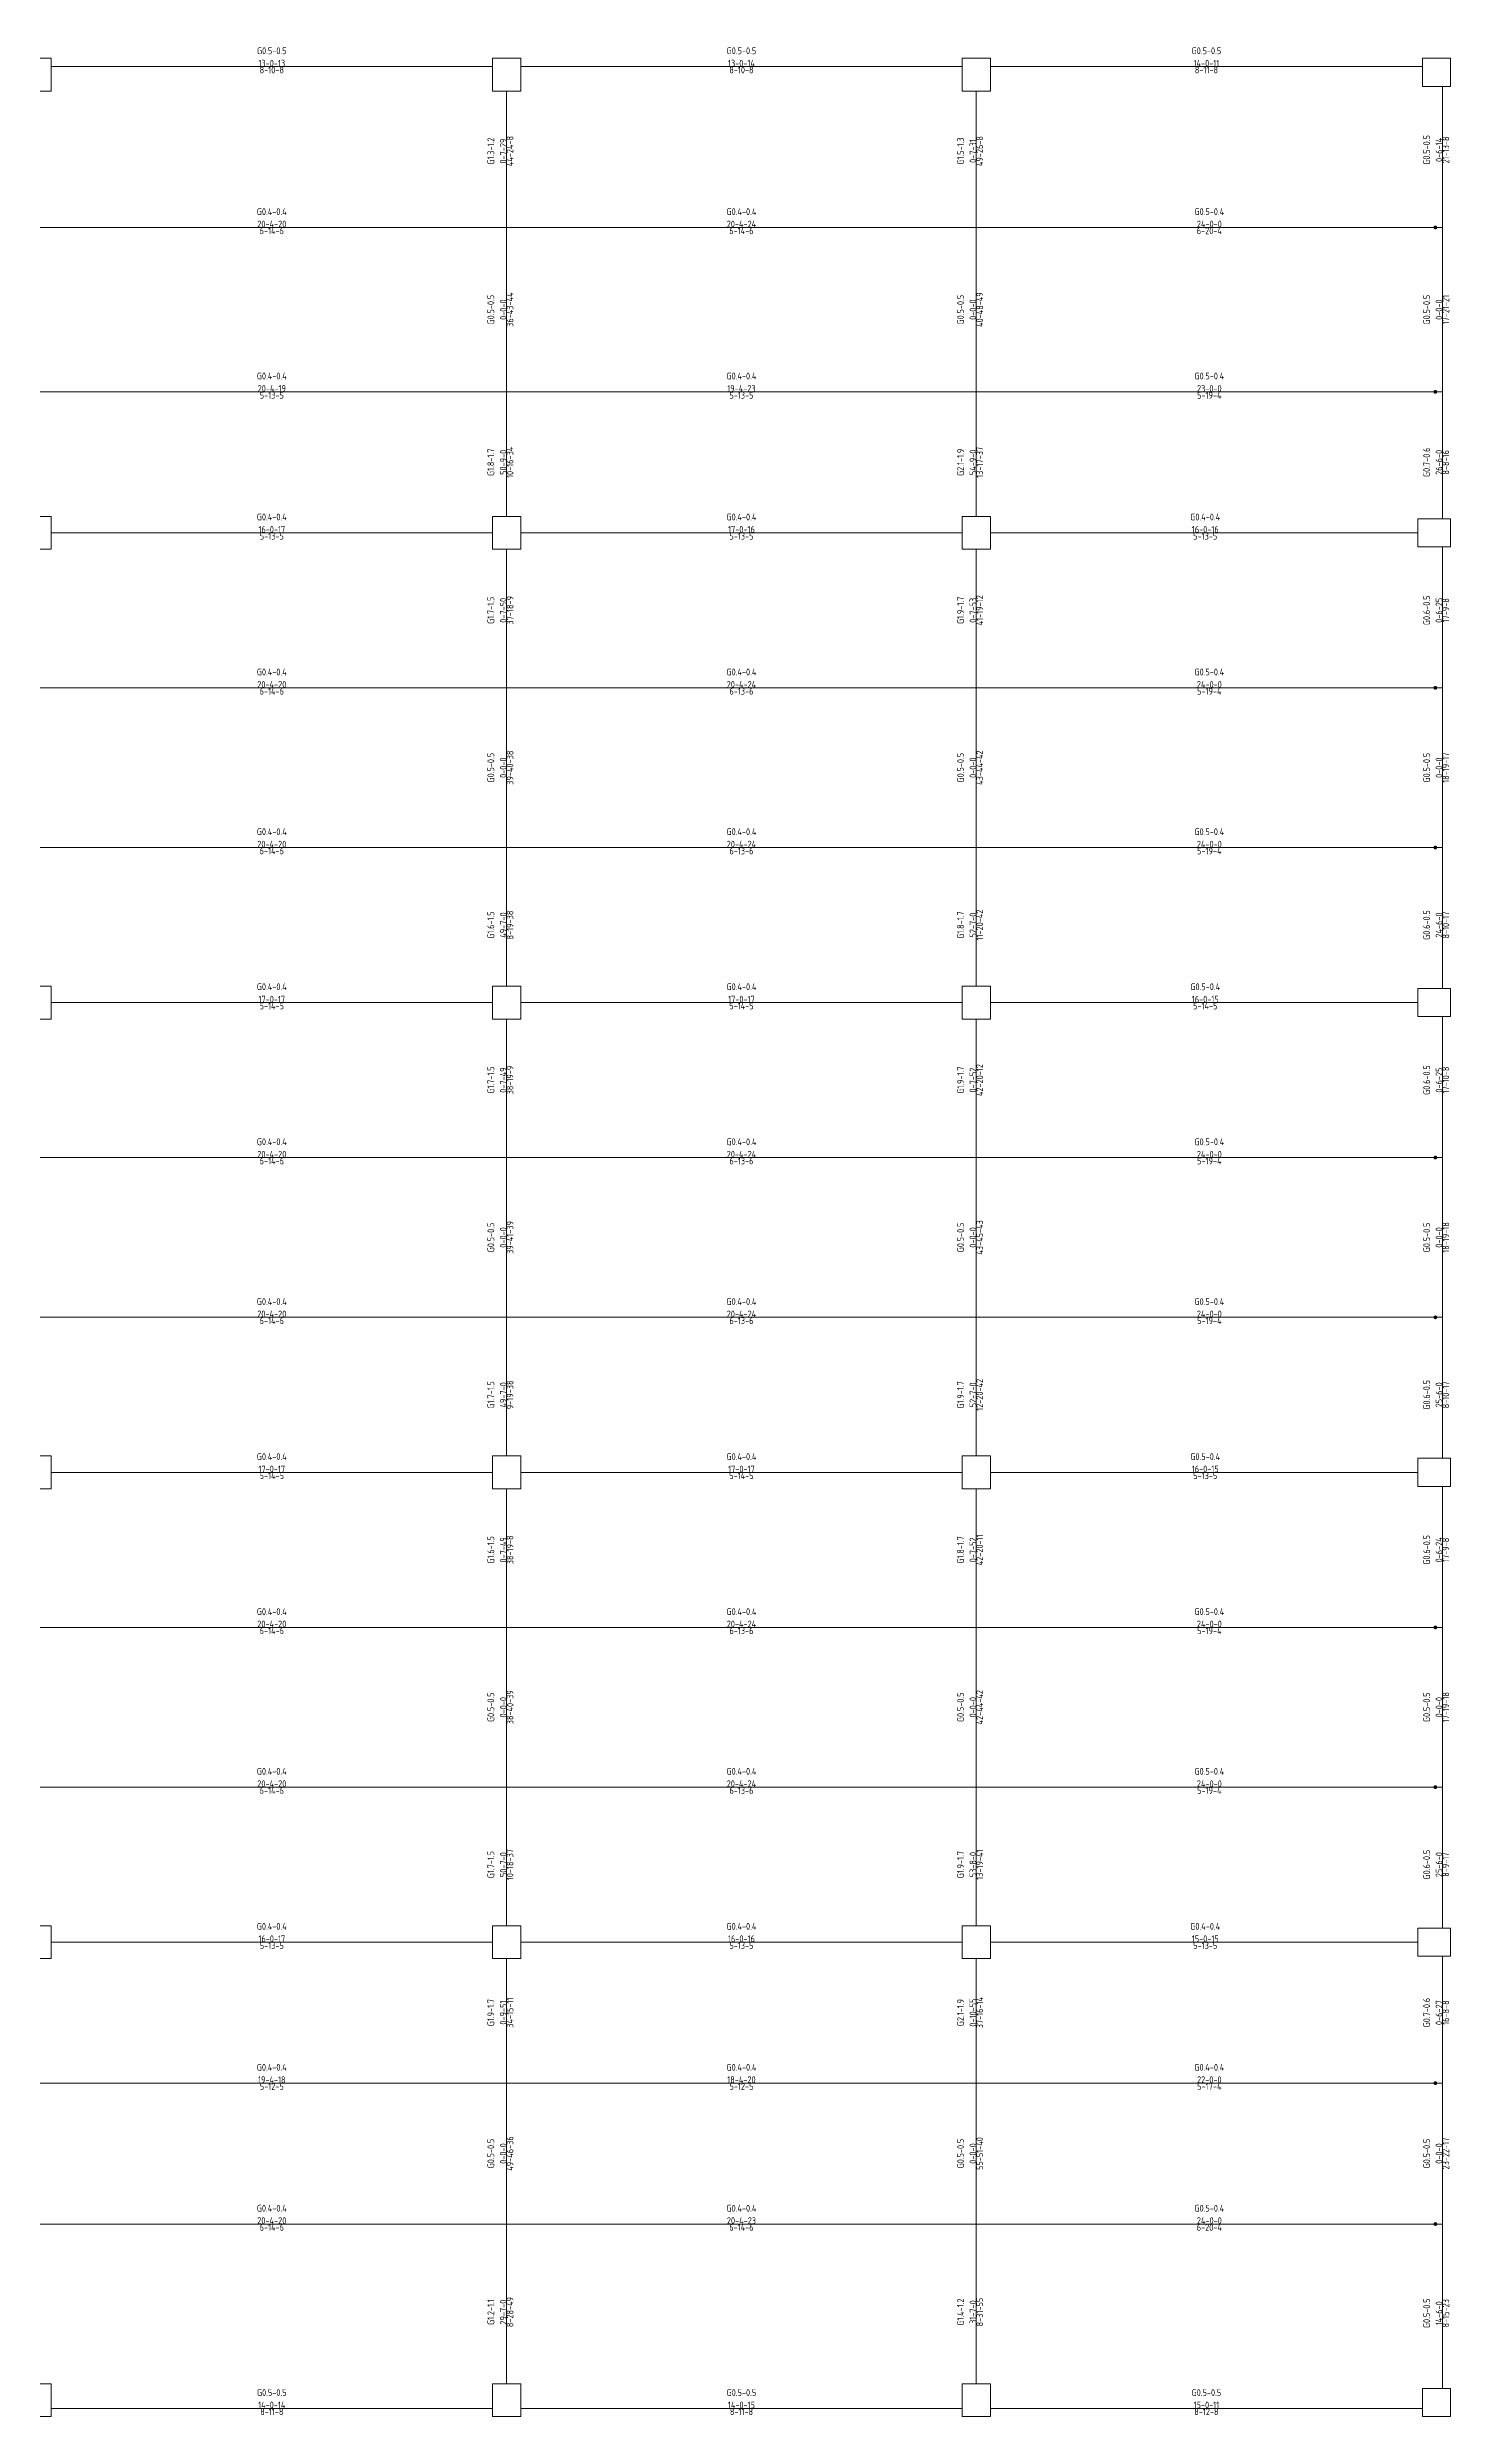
# Model space of a CAD drawing. Extents: x -2331248 to -1198620, y -977263 to -545844.
# Drawn here: x -1779298 to -1749420, y -912419 to -861986 of the extents above; entities that cross this region are included whole.
import ezdxf

# ---------------------------------------------------------------- set-up
doc = ezdxf.new("R2010")
doc.units = 0
doc.header["$LTSCALE"] = 1000
doc.header["$MEASUREMENT"] = 0
doc.layers.get('0').update_dxf_attribs({"linetype": 'CONTINUOUS'})
for name, color, linetype, lineweight in [('15100', 4, 'CONTINUOUS', 18), ('15101', 52, 'CONTINUOUS', 18), ('15220', 11, 'CONTINUOUS', 18)]:
    doc.layers.add(name, color=color, linetype=linetype, lineweight=lineweight)
doc.styles.add('PkpmHz', font='Pkpmeng', dxfattribs={"width": 0.7, "bigfont": 'hztxt'})

# ---------------------------------------------------------------- blocks, each defined once
blk = doc.blocks.new('A$C7CC80DF9')
at = {"layer": '15100', "ltscale": 1000}
for p, q in [((30641, 50024), (40041, 50024)), ((40641, 50024), (50041, 50024)), ((50641, 50024), (59841, 50024)), ((40341, 46600), (40341, 49500)), ((50341, 46600), (50341, 49500)), ((60266, 46600), (60266, 49600)), ((40341, 43100), (40341, 46600)), ((50341, 43100), (50341, 46600)), ((60266, 43100), (60266, 46600)), ((40341, 40450), (40341, 43100)), ((50341, 40450), (50341, 43100)), ((60265, 40400), (60266, 43100)), ((30641, 40100), (40041, 40100)), ((40641, 40100), (50041, 40100)), ((50641, 40100), (59741, 40100)), ((40341, 36800), (40341, 39750)), ((50341, 36800), (50341, 39750)), ((60266, 36800), (60265, 39800)), ((40341, 33400), (40341, 36800)), ((50341, 33400), (50341, 36800)), ((60266, 33400), (60266, 36800)), ((40341, 30450), (40341, 33400)), ((50341, 30450), (50341, 33400)), ((60266, 30400), (60266, 33400)), ((30641, 30100), (40041, 30100)), ((40641, 30100), (50041, 30100)), ((50641, 30100), (59741, 30100)), ((60266, 26800), (60266, 29800)), ((40341, 26800), (40341, 29750)), ((50341, 26800), (50341, 29750)), ((40341, 23400), (40341, 26800)), ((50341, 23400), (50341, 26800)), ((60266, 23400), (60266, 26800)), ((40341, 20450), (40341, 23400)), ((50341, 20450), (50341, 23400)), ((60266, 20400), (60266, 23400)), ((30641, 20100), (40041, 20100)), ((40341, 16800), (40341, 19750)), ((40641, 20100), (50041, 20100)), ((50341, 16800), (50341, 19750)), ((50641, 20100), (59741, 20100)), ((60266, 16800), (60266, 19800)), ((40341, 13400), (40341, 16800)), ((50341, 13400), (50341, 16800)), ((60266, 13400), (60266, 16800)), ((40341, 10450), (40341, 13400)), ((50341, 10450), (50341, 13400)), ((60266, 10400), (60266, 13400)), ((30641, 10100), (40041, 10100)), ((40641, 10100), (50041, 10100)), ((50641, 10100), (59741, 10100)), ((40341, 7100), (40341, 9750)), ((50341, 7100), (50341, 9750)), ((60266, 7100), (60266, 9800)), ((40341, 4100), (40341, 7100)), ((50341, 4100), (50341, 7100)), ((60266, 4100), (60266, 7100)), ((40341, 700), (40341, 4100)), ((50341, 700), (50341, 4100)), ((60266, 600), (60266, 4100)), ((30641, 176), (40041, 176)), ((40641, 176), (50041, 176)), ((50641, 176), (59841, 176))]:
    blk.add_line(p, q, dxfattribs=at)
at = {"layer": '15100', "color": 4, "ltscale": 1000}
for p, q in [((30341, 46600), (40341, 46600)), ((40341, 46600), (50341, 46600)), ((50341, 46600), (60266, 46600)), ((30341, 43100), (40341, 43100)), ((40341, 43100), (50341, 43100)), ((50341, 43100), (60266, 43100)), ((30341, 36800), (40341, 36800)), ((40341, 36800), (50341, 36800)), ((50341, 36800), (60266, 36800)), ((30341, 33400), (40341, 33400)), ((40341, 33400), (50341, 33400)), ((50341, 33400), (60266, 33400)), ((30341, 26800), (40341, 26800)), ((40341, 26800), (50341, 26800)), ((50341, 26800), (60266, 26800)), ((30341, 23400), (40341, 23400)), ((40341, 23400), (50341, 23400)), ((50341, 23400), (60266, 23400)), ((30341, 16800), (40341, 16800)), ((40341, 16800), (50341, 16800)), ((50341, 16800), (60266, 16800)), ((30341, 13400), (40341, 13400)), ((40341, 13400), (50341, 13400)), ((50341, 13400), (60266, 13400)), ((30341, 7100), (40341, 7100)), ((40341, 7100), (50341, 7100)), ((50341, 7100), (60266, 7100)), ((30341, 4100), (40341, 4100)), ((40341, 4100), (50341, 4100)), ((50341, 4100), (60266, 4100))]:
    blk.add_line(p, q, dxfattribs=at)
at = {"layer": '15100', "color": 1, "ltscale": 1000}
for points in [[(60136, 46600, 40, 40, 1), (60096, 46600, 40, 40, 1)], [(60136, 43100, 40, 40, 1), (60096, 43100, 40, 40, 1)], [(60136, 36800, 40, 40, 1), (60096, 36800, 40, 40, 1)], [(60136, 33400, 40, 40, 1), (60096, 33400, 40, 40, 1)], [(60136, 26800, 40, 40, 1), (60096, 26800, 40, 40, 1)], [(60136, 23400, 40, 40, 1), (60096, 23400, 40, 40, 1)], [(60136, 16800, 40, 40, 1), (60096, 16800, 40, 40, 1)], [(60136, 13400, 40, 40, 1), (60096, 13400, 40, 40, 1)], [(60136, 7100, 40, 40, 1), (60096, 7100, 40, 40, 1)], [(60136, 4100, 40, 40, 1), (60096, 4100, 40, 40, 1)]]:
    blk.add_lwpolyline(points, format="xyseb", close=True, dxfattribs=at)
at = {"layer": '15101', "linetype": 'Continuous'}
for points in [[(30041, 49500), (30641, 49500), (30641, 50200), (30041, 50200)], [(40041, 49500), (40641, 49500), (40641, 50200), (40041, 50200)], [(50041, 49500), (50641, 49500), (50641, 50200), (50041, 50200)], [(59841, 49600), (60441, 49600), (60441, 50200), (59841, 50200)], [(30041, 39750), (30641, 39750), (30641, 40450), (30041, 40450)], [(40041, 39750), (40641, 39750), (40641, 40450), (40041, 40450)], [(50041, 39750), (50641, 39750), (50641, 40450), (50041, 40450)], [(59741, 39800), (60441, 39800), (60441, 40400), (59741, 40400)], [(30041, 29750), (30641, 29750), (30641, 30450), (30041, 30450)], [(40041, 29750), (40641, 29750), (40641, 30450), (40041, 30450)], [(50041, 29750), (50641, 29750), (50641, 30450), (50041, 30450)], [(59741, 29800), (60441, 29800), (60441, 30400), (59741, 30400)], [(30041, 19750), (30641, 19750), (30641, 20450), (30041, 20450)], [(40041, 19750), (40641, 19750), (40641, 20450), (40041, 20450)], [(50041, 19750), (50641, 19750), (50641, 20450), (50041, 20450)], [(59741, 19800), (60441, 19800), (60441, 20400), (59741, 20400)], [(30041, 9750), (30641, 9750), (30641, 10450), (30041, 10450)], [(40041, 9750), (40641, 9750), (40641, 10450), (40041, 10450)], [(50041, 9750), (50641, 9750), (50641, 10450), (50041, 10450)], [(59741, 9800), (60441, 9800), (60441, 10400), (59741, 10400)], [(30041, 0), (30641, 0), (30641, 700), (30041, 700)], [(40041, 0), (40641, 0), (40641, 700), (40041, 700)], [(50041, 0), (50641, 0), (50641, 700), (50041, 700)], [(59841, 0), (60441, 0), (60441, 600), (59841, 600)]]:
    blk.add_lwpolyline(points, close=True, dxfattribs=at)
at = {"layer": '15220', "char_height": 144, "line_spacing_factor": 1.1, "style": 'PkpmHz'}
for s, insert, attachment_point in [('{\\W0.91;\\C4;G0.5-0.5^J13-0-13^J}', (35341, 50024), 8), ('{\\W0.91;\\C4;G0.5-0.5^J13-0-14^J}', (45341, 50024), 8), ('{\\W0.91;\\C4;G0.5-0.5^J14-0-11^J}', (55241, 50024), 8), ('{\\W0.91;\\C4;8-10-8^J}', (35341, 50024), 2), ('{\\W0.91;\\C4;8-10-8^J}', (45341, 50024), 2), ('{\\W0.91;\\C4;8-11-8^J}', (55241, 50024), 2), ('{\\W0.91;\\C4;G0.4-0.4^J20-4-20^J}', (35341, 46600), 8), ('{\\W0.91;\\C4;G0.4-0.4^J20-4-24^J}', (45341, 46600), 8), ('{\\W0.91;\\C4;G0.5-0.4^J24-0-0^J}', (55303, 46600), 8), ('{\\W0.91;\\C4;6-14-6^J}', (35341, 46600), 2), ('{\\W0.91;\\C4;6-14-6^J}', (45341, 46600), 2), ('{\\W0.91;\\C4;6-20-4^J}', (55303, 46600), 2), ('{\\W0.91;\\C4;G0.4-0.4^J20-4-19^J}', (35341, 43100), 8), ('{\\W0.91;\\C4;G0.4-0.4^J19-4-23^J}', (45341, 43100), 8), ('{\\W0.91;\\C4;G0.5-0.4^J23-0-0^J}', (55303, 43100), 8), ('{\\W0.91;\\C4;5-13-5^J}', (35341, 43100), 2), ('{\\W0.91;\\C4;5-13-5^J}', (45341, 43100), 2), ('{\\W0.91;\\C4;5-19-4^J}', (55303, 43100), 2), ('{\\W0.91;\\C4;G0.4-0.4^J16-0-17^J}', (35341, 40100), 8), ('{\\W0.91;\\C4;G0.4-0.4^J17-0-16^J}', (45341, 40100), 8), ('{\\W0.91;\\C4;G0.4-0.4^J16-0-16^J}', (55216, 40100), 8), ('{\\W0.91;\\C4;5-13-5^J}', (35341, 40100), 2), ('{\\W0.91;\\C4;5-13-5^J}', (45341, 40100), 2), ('{\\W0.91;\\C4;5-13-5^J}', (55216, 40100), 2), ('{\\W0.91;\\C4;G0.4-0.4^J20-4-20^J}', (35341, 36800), 8), ('{\\W0.91;\\C4;G0.4-0.4^J20-4-24^J}', (45341, 36800), 8), ('{\\W0.91;\\C4;G0.5-0.4^J24-0-0^J}', (55303, 36800), 8), ('{\\W0.91;\\C4;6-14-6^J}', (35341, 36800), 2), ('{\\W0.91;\\C4;6-13-6^J}', (45341, 36800), 2), ('{\\W0.91;\\C4;5-19-4^J}', (55303, 36800), 2), ('{\\W0.91;\\C4;G0.4-0.4^J20-4-20^J}', (35341, 33400), 8), ('{\\W0.91;\\C4;G0.4-0.4^J20-4-24^J}', (45341, 33400), 8), ('{\\W0.91;\\C4;G0.5-0.4^J24-0-0^J}', (55303, 33400), 8), ('{\\W0.91;\\C4;6-14-6^J}', (35341, 33400), 2), ('{\\W0.91;\\C4;6-13-6^J}', (45341, 33400), 2), ('{\\W0.91;\\C4;5-19-4^J}', (55303, 33400), 2), ('{\\W0.91;\\C4;G0.4-0.4^J17-0-17^J}', (35341, 30100), 8), ('{\\W0.91;\\C4;G0.4-0.4^J17-0-17^J}', (45341, 30100), 8), ('{\\W0.91;\\C4;G0.5-0.4^J16-0-15^J}', (55216, 30100), 8), ('{\\W0.91;\\C4;5-14-5^J}', (35341, 30100), 2), ('{\\W0.91;\\C4;5-14-5^J}', (45341, 30100), 2), ('{\\W0.91;\\C4;5-14-5^J}', (55216, 30100), 2), ('{\\W0.91;\\C4;G0.4-0.4^J20-4-20^J}', (35341, 26800), 8), ('{\\W0.91;\\C4;6-14-6^J}', (35341, 26800), 2), ('{\\W0.91;\\C4;G0.4-0.4^J20-4-24^J}', (45341, 26800), 8), ('{\\W0.91;\\C4;6-13-6^J}', (45341, 26800), 2), ('{\\W0.91;\\C4;G0.5-0.4^J24-0-0^J}', (55303, 26800), 8), ('{\\W0.91;\\C4;5-19-4^J}', (55303, 26800), 2), ('{\\W0.91;\\C4;G0.4-0.4^J20-4-20^J}', (35341, 23400), 8), ('{\\W0.91;\\C4;G0.4-0.4^J20-4-24^J}', (45341, 23400), 8), ('{\\W0.91;\\C4;G0.5-0.4^J24-0-0^J}', (55303, 23400), 8), ('{\\W0.91;\\C4;6-14-6^J}', (35341, 23400), 2), ('{\\W0.91;\\C4;6-13-6^J}', (45341, 23400), 2), ('{\\W0.91;\\C4;5-19-4^J}', (55303, 23400), 2), ('{\\W0.91;\\C4;G0.4-0.4^J17-0-17^J}', (35341, 20100), 8), ('{\\W0.91;\\C4;G0.4-0.4^J17-0-17^J}', (45341, 20100), 8), ('{\\W0.91;\\C4;G0.5-0.4^J16-0-15^J}', (55216, 20100), 8), ('{\\W0.91;\\C4;5-14-5^J}', (35341, 20100), 2), ('{\\W0.91;\\C4;5-14-5^J}', (45341, 20100), 2), ('{\\W0.91;\\C4;5-13-5^J}', (55216, 20100), 2), ('{\\W0.91;\\C4;G0.4-0.4^J20-4-20^J}', (35341, 16800), 8), ('{\\W0.91;\\C4;G0.4-0.4^J20-4-24^J}', (45341, 16800), 8), ('{\\W0.91;\\C4;G0.5-0.4^J24-0-0^J}', (55303, 16800), 8), ('{\\W0.91;\\C4;6-14-6^J}', (35341, 16800), 2), ('{\\W0.91;\\C4;6-13-6^J}', (45341, 16800), 2), ('{\\W0.91;\\C4;5-19-4^J}', (55303, 16800), 2), ('{\\W0.91;\\C4;G0.4-0.4^J20-4-20^J}', (35341, 13400), 8), ('{\\W0.91;\\C4;G0.4-0.4^J20-4-24^J}', (45341, 13400), 8), ('{\\W0.91;\\C4;G0.5-0.4^J24-0-0^J}', (55303, 13400), 8), ('{\\W0.91;\\C4;6-14-6^J}', (35341, 13400), 2), ('{\\W0.91;\\C4;6-13-6^J}', (45341, 13400), 2), ('{\\W0.91;\\C4;5-19-4^J}', (55303, 13400), 2), ('{\\W0.91;\\C4;G0.4-0.4^J16-0-17^J}', (35341, 10100), 8), ('{\\W0.91;\\C4;5-13-5^J}', (35341, 10100), 2), ('{\\W0.91;\\C4;G0.4-0.4^J16-0-16^J}', (45341, 10100), 8), ('{\\W0.91;\\C4;5-13-5^J}', (45341, 10100), 2), ('{\\W0.91;\\C4;G0.4-0.4^J15-0-15^J}', (55216, 10100), 8), ('{\\W0.91;\\C4;5-13-5^J}', (55216, 10100), 2), ('{\\W0.91;\\C4;G0.4-0.4^J19-4-18^J}', (35341, 7100), 8), ('{\\W0.91;\\C4;5-12-5^J}', (35341, 7100), 2), ('{\\W0.91;\\C4;G0.4-0.4^J18-4-20^J}', (45341, 7100), 8), ('{\\W0.91;\\C4;5-12-5^J}', (45341, 7100), 2), ('{\\W0.91;\\C4;G0.4-0.4^J22-0-0^J}', (55303, 7100), 8), ('{\\W0.91;\\C4;5-17-4^J}', (55303, 7100), 2), ('{\\W0.91;\\C4;G0.4-0.4^J20-4-20^J}', (35341, 4100), 8), ('{\\W0.91;\\C4;6-14-6^J}', (35341, 4100), 2), ('{\\W0.91;\\C4;G0.4-0.4^J20-4-23^J}', (45341, 4100), 8), ('{\\W0.91;\\C4;6-14-6^J}', (45341, 4100), 2), ('{\\W0.91;\\C4;G0.5-0.4^J24-0-0^J}', (55303, 4100), 8), ('{\\W0.91;\\C4;6-20-4^J}', (55303, 4100), 2), ('{\\W0.91;\\C4;G0.5-0.5^J14-0-14^J}', (35341, 176), 8), ('{\\W0.91;\\C4;G0.5-0.5^J14-0-15^J}', (45341, 176), 8), ('{\\W0.91;\\C4;G0.5-0.5^J15-0-11^J}', (55241, 176), 8), ('{\\W0.91;\\C4;8-11-8^J}', (35341, 176), 2), ('{\\W0.91;\\C4;8-11-8^J}', (45341, 176), 2), ('{\\W0.91;\\C4;8-12-8^J}', (55241, 176), 2)]:
    blk.add_mtext(s, dxfattribs=dict(at, insert=insert, attachment_point=attachment_point))
for s, insert, attachment_point, rotation in [('{\\W0.91;\\C4;G1.3-1.2^J0-7-29^J}', (40341, 48225), 8, 89.9997), ('{\\W0.91;\\C4;44-24-8^J}', (40341, 48225), 2, 89.9997), ('{\\W0.91;\\C4;G1.5-1.3^J0-7-31^J}', (50341, 48225), 8, 89.9997), ('{\\W0.91;\\C4;49-26-8^J}', (50341, 48225), 2, 89.9997), ('{\\W0.91;\\C4;G0.5-0.5^J0-6-14^J}', (60266, 48250), 8, 89.9997), ('{\\W0.91;\\C4;21-13-8^J}', (60266, 48250), 2, 89.9997), ('{\\W0.91;\\C4;G0.5-0.5^J0-0-0^J}', (40341, 44850), 8, 89.9997), ('{\\W0.91;\\C4;36-43-44^J}', (40341, 44850), 2, 89.9997), ('{\\W0.91;\\C4;G0.5-0.5^J0-0-0^J}', (50341, 44850), 8, 89.9997), ('{\\W0.91;\\C4;40-48-49^J}', (50341, 44850), 2, 89.9997), ('{\\W0.91;\\C4;G0.5-0.5^J0-0-0^J}', (60266, 44850), 8, 89.9997), ('{\\W0.91;\\C4;17-21-21^J}', (60266, 44850), 2, 89.9997), ('{\\W0.91;\\C4;G1.8-1.7^J50-9-0^J}', (40341, 41600), 8, 89.9997), ('{\\W0.91;\\C4;10-16-34^J}', (40341, 41600), 2, 89.9997), ('{\\W0.91;\\C4;G2.1-1.9^J54-9-0^J}', (50341, 41600), 8, 89.9997), ('{\\W0.91;\\C4;13-17-37^J}', (50341, 41600), 2, 89.9997), ('{\\W0.91;\\C4;G0.7-0.6^J26-6-0^J}', (60265, 41600), 8, 89.98), ('{\\W0.91;\\C4;8-8-16^J}', (60265, 41600), 2, 89.98), ('{\\W0.91;\\C4;G1.7-1.5^J0-7-50^J}', (40341, 38450), 8, 89.9997), ('{\\W0.91;\\C4;37-18-9^J}', (40341, 38450), 2, 89.9997), ('{\\W0.91;\\C4;G1.9-1.7^J0-7-53^J}', (50341, 38450), 8, 89.9997), ('{\\W0.91;\\C4;41-19-12^J}', (50341, 38450), 2, 89.9997), ('{\\W0.91;\\C4;G0.6-0.5^J0-6-25^J}', (60265, 38450), 8, 89.9997), ('{\\W0.91;\\C4;17-9-8^J}', (60265, 38450), 2, 89.9997), ('{\\W0.91;\\C4;G0.5-0.5^J0-0-0^J}', (40341, 35100), 8, 89.9997), ('{\\W0.91;\\C4;39-40-38^J}', (40341, 35100), 2, 89.9997), ('{\\W0.91;\\C4;G0.5-0.5^J0-0-0^J}', (50341, 35100), 8, 89.9997), ('{\\W0.91;\\C4;43-44-42^J}', (50341, 35100), 2, 89.9997), ('{\\W0.91;\\C4;G0.5-0.5^J0-0-0^J}', (60266, 35100), 8, 89.9997), ('{\\W0.91;\\C4;18-19-17^J}', (60266, 35100), 2, 89.9997), ('{\\W0.91;\\C4;G1.6-1.5^J49-7-0^J}', (40341, 31750), 8, 89.9997), ('{\\W0.91;\\C4;8-19-38^J}', (40341, 31750), 2, 89.9997), ('{\\W0.91;\\C4;G1.8-1.7^J52-7-0^J}', (50341, 31750), 8, 89.9997), ('{\\W0.91;\\C4;11-20-42^J}', (50341, 31750), 2, 89.9997), ('{\\W0.91;\\C4;G0.6-0.5^J24-6-0^J}', (60266, 31750), 8, 89.9997), ('{\\W0.91;\\C4;8-10-17^J}', (60266, 31750), 2, 89.9997), ('{\\W0.91;\\C4;42-20-12^J}', (50341, 28450), 2, 89.9997), ('{\\W0.91;\\C4;G0.6-0.5^J0-6-25^J}', (60266, 28450), 8, 89.9997), ('{\\W0.91;\\C4;G1.7-1.5^J0-7-49^J}', (40341, 28450), 8, 89.9997), ('{\\W0.91;\\C4;38-19-9^J}', (40341, 28450), 2, 89.9997), ('{\\W0.91;\\C4;G1.9-1.7^J0-7-52^J}', (50341, 28450), 8, 89.9997), ('{\\W0.91;\\C4;17-10-8^J}', (60266, 28450), 2, 89.9997), ('{\\W0.91;\\C4;G0.5-0.5^J0-0-0^J}', (40341, 25100), 8, 89.9997), ('{\\W0.91;\\C4;39-41-39^J}', (40341, 25100), 2, 89.9997), ('{\\W0.91;\\C4;G0.5-0.5^J0-0-0^J}', (50341, 25100), 8, 89.9997), ('{\\W0.91;\\C4;43-45-43^J}', (50341, 25100), 2, 89.9997), ('{\\W0.91;\\C4;G0.5-0.5^J0-0-0^J}', (60266, 25100), 8, 89.9997), ('{\\W0.91;\\C4;18-19-18^J}', (60266, 25100), 2, 89.9997), ('{\\W0.91;\\C4;G1.7-1.5^J49-7-0^J}', (40341, 21750), 8, 89.9997), ('{\\W0.91;\\C4;9-19-38^J}', (40341, 21750), 2, 89.9997), ('{\\W0.91;\\C4;G1.9-1.7^J52-7-0^J}', (50341, 21750), 8, 89.9997), ('{\\W0.91;\\C4;12-20-42^J}', (50341, 21750), 2, 89.9997), ('{\\W0.91;\\C4;G0.6-0.5^J25-6-0^J}', (60266, 21750), 8, 89.9997), ('{\\W0.91;\\C4;8-10-17^J}', (60266, 21750), 2, 89.9997), ('{\\W0.91;\\C4;G1.6-1.5^J0-7-49^J}', (40341, 18450), 8, 89.9997), ('{\\W0.91;\\C4;38-19-8^J}', (40341, 18450), 2, 89.9997), ('{\\W0.91;\\C4;G1.8-1.7^J0-7-52^J}', (50341, 18450), 8, 89.9997), ('{\\W0.91;\\C4;42-20-11^J}', (50341, 18450), 2, 89.9997), ('{\\W0.91;\\C4;G0.6-0.5^J0-6-24^J}', (60266, 18450), 8, 89.9997), ('{\\W0.91;\\C4;17-9-8^J}', (60266, 18450), 2, 89.9997), ('{\\W0.91;\\C4;G0.5-0.5^J0-0-0^J}', (40341, 15100), 8, 89.9997), ('{\\W0.91;\\C4;38-40-39^J}', (40341, 15100), 2, 89.9997), ('{\\W0.91;\\C4;G0.5-0.5^J0-0-0^J}', (50341, 15100), 8, 89.9997), ('{\\W0.91;\\C4;42-44-42^J}', (50341, 15100), 2, 89.9997), ('{\\W0.91;\\C4;G0.5-0.5^J0-0-0^J}', (60266, 15100), 8, 89.9997), ('{\\W0.91;\\C4;17-19-18^J}', (60266, 15100), 2, 89.9997), ('{\\W0.91;\\C4;G1.7-1.5^J50-7-0^J}', (40341, 11750), 8, 89.9997), ('{\\W0.91;\\C4;10-18-37^J}', (40341, 11750), 2, 89.9997), ('{\\W0.91;\\C4;G1.9-1.7^J53-8-0^J}', (50341, 11750), 8, 89.9997), ('{\\W0.91;\\C4;13-19-41^J}', (50341, 11750), 2, 89.9997), ('{\\W0.91;\\C4;G0.6-0.5^J25-6-0^J}', (60266, 11750), 8, 89.9997), ('{\\W0.91;\\C4;8-9-17^J}', (60266, 11750), 2, 89.9997), ('{\\W0.91;\\C4;G1.9-1.7^J0-9-51^J}', (40341, 8600), 8, 89.9997), ('{\\W0.91;\\C4;34-15-11^J}', (40341, 8600), 2, 89.9997), ('{\\W0.91;\\C4;G2.1-1.9^J0-10-55^J}', (50341, 8600), 8, 89.9997), ('{\\W0.91;\\C4;37-16-14^J}', (50341, 8600), 2, 89.9997), ('{\\W0.91;\\C4;G0.7-0.6^J0-6-27^J}', (60266, 8600), 8, 89.9997), ('{\\W0.91;\\C4;16-8-8^J}', (60266, 8600), 2, 89.9997), ('{\\W0.91;\\C4;G0.5-0.5^J0-0-0^J}', (40341, 5600), 8, 89.9997), ('{\\W0.91;\\C4;49-46-36^J}', (40341, 5600), 2, 89.9997), ('{\\W0.91;\\C4;G0.5-0.5^J0-0-0^J}', (50341, 5600), 8, 89.9997), ('{\\W0.91;\\C4;55-51-40^J}', (50341, 5600), 2, 89.9997), ('{\\W0.91;\\C4;G0.5-0.5^J0-0-0^J}', (60266, 5600), 8, 89.9997), ('{\\W0.91;\\C4;23-22-17^J}', (60266, 5600), 2, 89.9997), ('{\\W0.91;\\C4;8-28-49^J}', (40341, 2225), 2, 89.9997), ('{\\W0.91;\\C4;G1.2-1.1^J29-7-0^J}', (40341, 2225), 8, 89.9997), ('{\\W0.91;\\C4;G1.4-1.2^J31-7-0^J}', (50341, 2225), 8, 89.9997), ('{\\W0.91;\\C4;8-31-55^J}', (50341, 2225), 2, 89.9997), ('{\\W0.91;\\C4;G0.5-0.5^J14-6-0^J}', (60266, 2200), 8, 89.9997), ('{\\W0.91;\\C4;8-15-23^J}', (60266, 2200), 2, 89.9997)]:
    blk.add_mtext(s, dxfattribs=dict(at, insert=insert, attachment_point=attachment_point, rotation=rotation))

msp = doc.modelspace()

# ---------------------------------------------------------------- block references
msp.add_blockref('A$C7CC80DF9', (-1809861, -912419))

doc.saveas('drawing.dxf')
